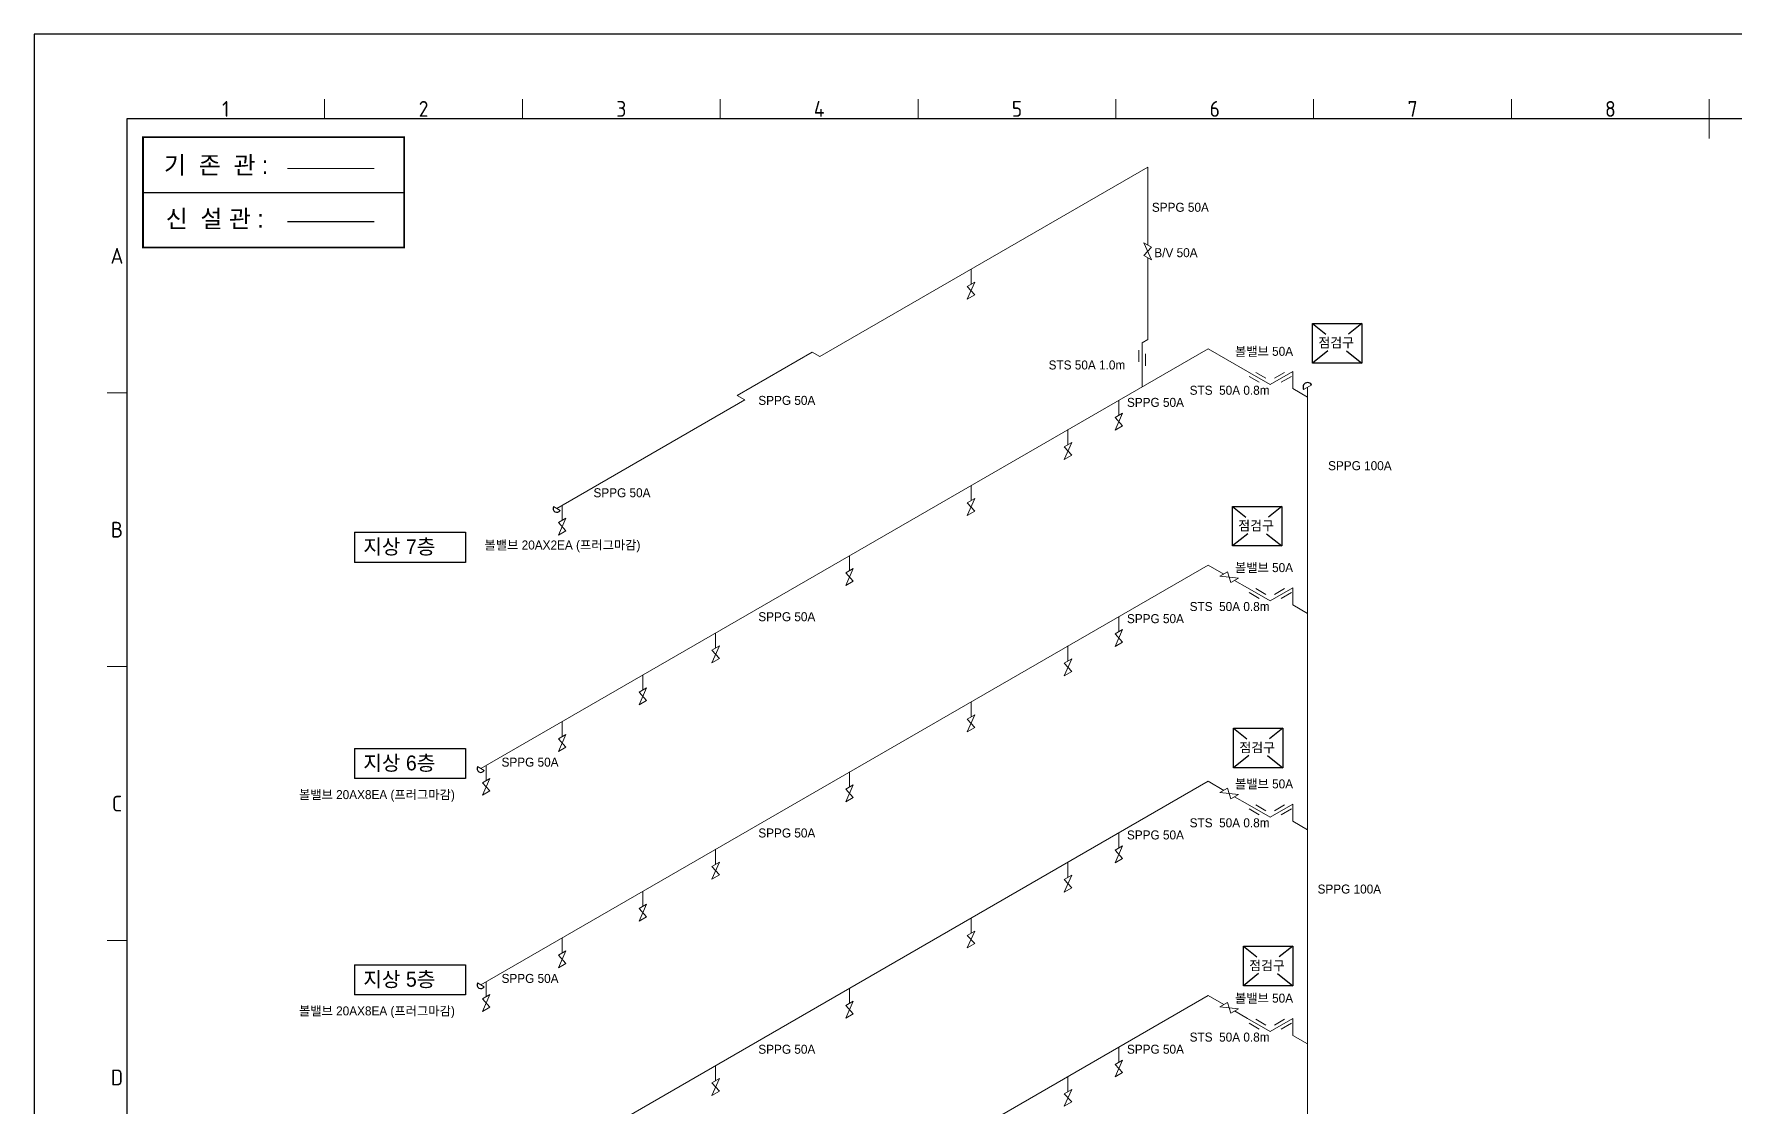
# Model space of a CAD drawing. Header units: millimetres. Extents: x 16332047 to 33387680, y -14835522 to -7015081.
# Drawn here: x 16674448 to 16717093, y -7653263 to -7626358 of the extents above; entities that cross this region are included whole.
import ezdxf
from ezdxf.enums import TextEntityAlignment as Align

# ---------------------------------------------------------------- set-up
doc = ezdxf.new("R2010")
doc.units = ezdxf.units.MM
doc.header["$LTSCALE"] = 300
doc.header["$MEASUREMENT"] = 0
for name, color, linetype in [('3', 3, 'CONTINUOUS'), ('8', 8, 'CONTINUOUS'), ('A-HAT', 5, 'CONTINUOUS'), ('form', 4, 'CONTINUOUS'), ('PIPE-N', 3, 'CONTINUOUS'), ('TITLE', 1, 'CONTINUOUS')]:
    doc.layers.add(name, color=color, linetype=linetype)
for name, color, linetype, lineweight in [('FRAME050', 3, 'CONTINUOUS', 13), ('기존관', 7, 'CONTINUOUS', 9), ('배관', 6, 'CONTINUOUS', 25)]:
    doc.layers.add(name, color=color, linetype=linetype, lineweight=lineweight)
doc.styles.add('GHD', font='')
doc.styles.add('ISOCP', font='isocp.shx', dxfattribs={"width": 1.1, "oblique": 30, "bigfont": 'whgtxt.shx'})
doc.styles.add('M', font='')
doc.styles.get('GHD').set_extended_font_data('Dotum')
doc.styles.get('M').set_extended_font_data('Dotum')

msp = doc.modelspace()

# ---------------------------------------------------------------- linework, layer by layer
at = {"layer": '8'}
msp.add_lwpolyline([(16674448, -7685758), (16758448, -7685758), (16758448, -7626358), (16674448, -7626358)], close=True, dxfattribs=at)
at = {"layer": 'A-HAT', "color": 1}
for p, q in [((16676776, -7628484), (16676776, -7683431)), ((16756121, -7628484), (16676776, -7628484))]:
    msp.add_line(p, q, dxfattribs=at)
at = {"layer": 'A-HAT', "color": 7}
for p, q in [((16706503, -7634608), (16706503, -7633613)), ((16706503, -7633613), (16706839, -7633884)), ((16707740, -7633613), (16707403, -7633884)), ((16706886, -7634300), (16706503, -7634608)), ((16707357, -7634300), (16707740, -7634608)), ((16704494, -7639196), (16704494, -7638202)), ((16704494, -7638202), (16704830, -7638472)), ((16705730, -7638202), (16705394, -7638472)), ((16704877, -7638888), (16704494, -7639196)), ((16705347, -7638888), (16705730, -7639196)), ((16704522, -7644759), (16704522, -7643765)), ((16704522, -7643765), (16704858, -7644035)), ((16705758, -7643765), (16705422, -7644035)), ((16704905, -7644451), (16704522, -7644759)), ((16705375, -7644451), (16705758, -7644759)), ((16704767, -7650224), (16704767, -7649230)), ((16704767, -7649230), (16705103, -7649500)), ((16706004, -7649230), (16705667, -7649500)), ((16705150, -7649916), (16704767, -7650224)), ((16705621, -7649916), (16706004, -7650224))]:
    msp.add_line(p, q, dxfattribs=at)
for points in [[(16706503, -7633613), (16707740, -7633613), (16707740, -7634608), (16706503, -7634608)], [(16704494, -7638202), (16705730, -7638202), (16705730, -7639196), (16704494, -7639196)], [(16704522, -7643765), (16705758, -7643765), (16705758, -7644759), (16704522, -7644759)], [(16704767, -7649230), (16706004, -7649230), (16706004, -7650224), (16704767, -7650224)]]:
    msp.add_lwpolyline(points, close=True, dxfattribs=at)
at = {"layer": 'form', "color": 2}
msp.add_line((16677178, -7630329), (16683729, -7630329), dxfattribs=at)
at = {"layer": 'form'}
msp.add_line((16677178, -7630329), (16683729, -7630329), dxfattribs=at)
at = {"layer": 'form', "color": 2, "const_width": 47.5}
msp.add_lwpolyline([(16683729, -7628945), (16677178, -7628945), (16677178, -7631712), (16683729, -7631712), (16683729, -7628945)], dxfattribs=at)
at = {"layer": 'FRAME050'}
for p, q in [((16681735, -7628484), (16681735, -7627989)), ((16686694, -7628484), (16686694, -7627989)), ((16691653, -7628484), (16691653, -7627989)), ((16696612, -7628484), (16696612, -7627989)), ((16701571, -7628484), (16701571, -7627989)), ((16706530, -7628484), (16706530, -7627989)), ((16711489, -7628484), (16711489, -7627989)), ((16716448, -7628980), (16716448, -7627989)), ((16676280, -7635353), (16676776, -7635353)), ((16676280, -7642221), (16676776, -7642221)), ((16676280, -7649089), (16676776, -7649089))]:
    msp.add_line(p, q, dxfattribs=at)
at = {"layer": 'PIPE-N', "color": 7, "lineweight": 13}
for p, q in [((16702370, -7629701), (16694151, -7634447)), ((16702370, -7629701), (16702370, -7631652)), ((16702276, -7631598), (16702464, -7631706)), ((16702464, -7632022), (16702276, -7631598)), ((16702464, -7631706), (16702276, -7631914)), ((16702276, -7631914), (16702464, -7632022)), ((16702370, -7631968), (16702370, -7634020)), ((16697940, -7632259), (16697940, -7632636)), ((16698034, -7632582), (16697846, -7632690)), ((16697846, -7633006), (16698034, -7632582)), ((16697846, -7632690), (16698034, -7632898)), ((16698034, -7632898), (16697846, -7633006)), ((16702370, -7634020), (16702229, -7634101)), ((16702229, -7635206), (16702229, -7634101)), ((16703883, -7634251), (16685652, -7644777)), ((16693957, -7634335), (16692077, -7635421)), ((16694151, -7634447), (16693957, -7634335)), ((16702144, -7634282), (16702144, -7634577)), ((16702315, -7634381), (16702315, -7634676)), ((16704875, -7634824), (16703883, -7634251)), ((16704875, -7634824), (16705441, -7635150)), ((16705164, -7635089), (16704909, -7634942)), ((16705335, -7634990), (16705080, -7634843)), ((16706007, -7634824), (16705441, -7635150)), ((16705547, -7634990), (16705802, -7634843)), ((16705718, -7635089), (16705973, -7634942)), ((16706007, -7634824), (16706007, -7635248)), ((16692270, -7635532), (16692077, -7635421)), ((16706379, -7635464), (16706007, -7635248)), ((16706279, -7635271), (16706480, -7635155)), ((16706379, -7655050), (16706379, -7635213)), ((16692270, -7635532), (16687557, -7638254)), ((16701738, -7635866), (16701550, -7635975)), ((16701550, -7636291), (16701738, -7635866)), ((16701644, -7635544), (16701644, -7635921)), ((16700370, -7636279), (16700370, -7636656)), ((16701550, -7635975), (16701738, -7636182)), ((16701738, -7636182), (16701550, -7636291)), ((16700464, -7636602), (16700276, -7636711)), ((16700276, -7637027), (16700464, -7636602)), ((16700276, -7636711), (16700464, -7636918)), ((16700464, -7636918), (16700276, -7637027)), ((16698034, -7638005), (16697846, -7638113)), ((16697846, -7638429), (16698034, -7638005)), ((16697940, -7637682), (16697940, -7638059)), ((16687473, -7638205), (16687640, -7638302)), ((16687690, -7638177), (16687690, -7638554)), ((16697846, -7638113), (16698034, -7638321)), ((16698034, -7638321), (16697846, -7638429)), ((16687784, -7638499), (16687596, -7638608)), ((16687596, -7638924), (16687784, -7638499)), ((16687596, -7638608), (16687784, -7638815)), ((16687784, -7638815), (16687596, -7638924)), ((16703883, -7639674), (16685652, -7650200)), ((16694895, -7639440), (16694895, -7639817)), ((16704275, -7639900), (16703883, -7639674)), ((16694989, -7639763), (16694801, -7639872)), ((16694801, -7640188), (16694989, -7639763)), ((16694801, -7639872), (16694989, -7640079)), ((16694989, -7640079), (16694801, -7640188)), ((16704369, -7639846), (16704181, -7639955)), ((16704181, -7639955), (16704643, -7640004)), ((16704455, -7640113), (16704369, -7639846)), ((16704643, -7640004), (16704455, -7640113)), ((16704875, -7640247), (16704549, -7640058)), ((16704875, -7640247), (16705441, -7640574)), ((16705164, -7640513), (16704909, -7640365)), ((16705335, -7640414), (16705080, -7640266)), ((16706007, -7640247), (16705441, -7640574)), ((16705547, -7640414), (16705802, -7640266)), ((16705718, -7640513), (16705973, -7640365)), ((16706007, -7640247), (16706007, -7640672)), ((16701644, -7640967), (16701644, -7641344)), ((16706379, -7640887), (16706007, -7640672)), ((16691537, -7641379), (16691537, -7641756)), ((16701738, -7641290), (16701550, -7641398)), ((16701550, -7641714), (16701738, -7641290)), ((16701550, -7641398), (16701738, -7641606)), ((16691631, -7641702), (16691443, -7641810)), ((16691443, -7642126), (16691631, -7641702)), ((16691443, -7641810), (16691631, -7642018)), ((16700370, -7641702), (16700370, -7642080)), ((16701738, -7641606), (16701550, -7641714)), ((16691631, -7642018), (16691443, -7642126)), ((16700464, -7642025), (16700276, -7642134)), ((16700276, -7642450), (16700464, -7642025)), ((16700276, -7642134), (16700464, -7642341)), ((16689712, -7642433), (16689712, -7642810)), ((16700464, -7642341), (16700276, -7642450)), ((16689806, -7642756), (16689618, -7642864)), ((16689618, -7643180), (16689806, -7642756)), ((16689618, -7642864), (16689806, -7643072)), ((16689806, -7643072), (16689618, -7643180)), ((16697940, -7643105), (16697940, -7643482)), ((16698034, -7643428), (16697846, -7643537)), ((16697846, -7643853), (16698034, -7643428)), ((16697846, -7643537), (16698034, -7643744)), ((16687784, -7643923), (16687596, -7644031)), ((16687596, -7644347), (16687784, -7643923)), ((16687690, -7643600), (16687690, -7643977)), ((16698034, -7643744), (16697846, -7643853)), ((16687596, -7644031), (16687784, -7644239)), ((16687784, -7644239), (16687596, -7644347)), ((16685568, -7644729), (16685735, -7644825)), ((16685785, -7644700), (16685785, -7645077)), ((16703883, -7645097), (16685652, -7655623)), ((16685879, -7645023), (16685691, -7645131)), ((16685691, -7645447), (16685879, -7645023)), ((16685691, -7645131), (16685879, -7645339)), ((16694989, -7645186), (16694801, -7645295)), ((16694801, -7645611), (16694989, -7645186)), ((16694895, -7644863), (16694895, -7645241)), ((16704275, -7645324), (16703883, -7645097)), ((16704369, -7645269), (16704181, -7645378)), ((16704455, -7645536), (16704369, -7645269)), ((16685879, -7645339), (16685691, -7645447)), ((16694801, -7645295), (16694989, -7645502)), ((16694989, -7645502), (16694801, -7645611)), ((16704181, -7645378), (16704643, -7645427)), ((16704643, -7645427), (16704455, -7645536)), ((16704875, -7645670), (16704549, -7645482)), ((16704875, -7645670), (16705441, -7645997)), ((16705335, -7645837), (16705080, -7645689)), ((16706007, -7645670), (16705441, -7645997)), ((16705547, -7645837), (16705802, -7645689)), ((16706007, -7645670), (16706007, -7646095)), ((16705164, -7645936), (16704909, -7645788)), ((16705718, -7645936), (16705973, -7645788)), ((16706379, -7646310), (16706007, -7646095)), ((16701644, -7646390), (16701644, -7646767)), ((16691537, -7646802), (16691537, -7647179)), ((16701738, -7646713), (16701550, -7646821)), ((16701550, -7647137), (16701738, -7646713)), ((16701550, -7646821), (16701738, -7647029)), ((16691631, -7647125), (16691443, -7647234)), ((16691443, -7647550), (16691631, -7647125)), ((16691443, -7647234), (16691631, -7647441)), ((16700370, -7647126), (16700370, -7647503)), ((16701738, -7647029), (16701550, -7647137)), ((16691631, -7647441), (16691443, -7647550)), ((16700464, -7647449), (16700276, -7647557)), ((16700276, -7647873), (16700464, -7647449)), ((16700276, -7647557), (16700464, -7647765)), ((16700464, -7647765), (16700276, -7647873)), ((16689806, -7648179), (16689618, -7648287)), ((16689618, -7648603), (16689806, -7648179)), ((16689712, -7647856), (16689712, -7648233)), ((16689618, -7648287), (16689806, -7648495)), ((16689806, -7648495), (16689618, -7648603)), ((16697940, -7648528), (16697940, -7648906)), ((16687690, -7649023), (16687690, -7649400)), ((16698034, -7648851), (16697846, -7648960)), ((16697846, -7649276), (16698034, -7648851)), ((16697846, -7648960), (16698034, -7649167)), ((16687784, -7649346), (16687596, -7649454)), ((16687596, -7649770), (16687784, -7649346)), ((16687596, -7649454), (16687784, -7649662)), ((16698034, -7649167), (16697846, -7649276)), ((16687784, -7649662), (16687596, -7649770)), ((16685568, -7650152), (16685735, -7650248)), ((16685785, -7650123), (16685785, -7650500)), ((16694895, -7650287), (16694895, -7650664)), ((16703883, -7650470), (16685652, -7660996)), ((16685879, -7650446), (16685691, -7650554)), ((16685691, -7650870), (16685879, -7650446)), ((16685691, -7650554), (16685879, -7650762)), ((16685879, -7650762), (16685691, -7650870)), ((16694989, -7650610), (16694801, -7650718)), ((16694801, -7651034), (16694989, -7650610)), ((16694801, -7650718), (16694989, -7650926)), ((16704275, -7650697), (16703883, -7650470)), ((16704369, -7650642), (16704181, -7650751)), ((16704181, -7650751), (16704643, -7650800)), ((16704455, -7650909), (16704369, -7650642)), ((16704643, -7650800), (16704455, -7650909)), ((16694989, -7650926), (16694801, -7651034)), ((16704875, -7651043), (16704549, -7650855)), ((16704875, -7651043), (16705441, -7651370)), ((16705164, -7651309), (16704909, -7651161)), ((16705335, -7651210), (16705080, -7651062)), ((16706007, -7651043), (16705441, -7651370)), ((16705547, -7651210), (16705802, -7651062)), ((16705718, -7651309), (16705973, -7651161)), ((16706007, -7651043), (16706007, -7651468)), ((16706379, -7651683), (16706007, -7651468)), ((16701738, -7652086), (16701550, -7652194)), ((16701550, -7652510), (16701738, -7652086)), ((16701644, -7651763), (16701644, -7652140)), ((16691537, -7652226), (16691537, -7652603)), ((16700370, -7652499), (16700370, -7652876)), ((16701550, -7652194), (16701738, -7652402)), ((16701738, -7652402), (16701550, -7652510)), ((16691631, -7652548), (16691443, -7652657)), ((16691443, -7652973), (16691631, -7652548)), ((16691443, -7652657), (16691631, -7652864)), ((16691631, -7652864), (16691443, -7652973)), ((16700464, -7652822), (16700276, -7652930)), ((16700276, -7653246), (16700464, -7652822)), ((16700276, -7652930), (16700464, -7653137)), ((16700464, -7653137), (16700276, -7653246))]:
    msp.add_line(p, q, dxfattribs=at)
at = {"layer": 'PIPE-N', "color": 7}
for p, q in [((16682485, -7638851), (16685268, -7638851)), ((16682485, -7638851), (16685268, -7638851)), ((16682485, -7638851), (16682485, -7639607)), ((16685268, -7638851), (16685268, -7639607)), ((16685268, -7639607), (16682485, -7639607)), ((16685268, -7639607), (16682485, -7639607)), ((16682485, -7644274), (16685268, -7644274)), ((16682485, -7644274), (16685268, -7644274)), ((16682485, -7644274), (16682485, -7645030)), ((16685268, -7644274), (16685268, -7645030)), ((16685268, -7645030), (16682485, -7645030)), ((16685268, -7645030), (16682485, -7645030)), ((16682485, -7649697), (16685268, -7649697)), ((16682485, -7649697), (16685268, -7649697)), ((16682485, -7649697), (16682485, -7650453)), ((16685268, -7649697), (16685268, -7650453)), ((16685268, -7650453), (16682485, -7650453)), ((16685268, -7650453), (16682485, -7650453))]:
    msp.add_line(p, q, dxfattribs=at)
for centre, radius, start, end in [((16706379, -7635213), 116, 30, 210), ((16687557, -7638254), 96.5, 150, 330), ((16685652, -7644777), 96.5, 150, 330), ((16685652, -7650200), 96.5, 150, 330)]:
    msp.add_arc(centre, radius, start, end, dxfattribs=at)
at = {"layer": '기존관'}
msp.add_line((16680804, -7629733), (16682977, -7629733), dxfattribs=at)
at = {"layer": '배관'}
msp.add_line((16680804, -7631056), (16682977, -7631056), dxfattribs=at)

# ---------------------------------------------------------------- texts
at = {"layer": '3', "color": 7, "lineweight": 13, "style": 'GHD'}
for s, height, p in [('SPPG 50A', 225.8, (16702474, -7630816)), ('B/V 50A', 225.8, (16702536, -7631954)), ('볼밸브 50A', 225.8, (16704556, -7634428)), ('점검구', 237.1, (16706649, -7634216)), ('STS 50A 1.0m', 225.82, (16699885, -7634770)), ('SPPG 50A', 225.8, (16692607, -7635658)), ('STS  50A 0.8m', 225.82, (16703421, -7635404)), ('SPPG 50A', 225.8, (16701849, -7635708)), ('SPPG 100A', 225.8, (16706892, -7637295)), ('SPPG 50A', 225.8, (16688475, -7637974)), ('점검구', 237.1, (16704640, -7638805)), ('볼밸브 20AX2EA (프러그마감)', 225.82, (16685742, -7639284)), ('볼밸브 50A', 225.8, (16704556, -7639851)), ('SPPG 50A', 225.8, (16692607, -7641082)), ('SPPG 50A', 225.8, (16701849, -7641131)), ('STS  50A 0.8m', 225.82, (16703421, -7640827)), ('점검구', 237.1, (16704668, -7644368)), ('SPPG 50A', 225.8, (16686170, -7644729)), ('볼밸브 50A', 225.8, (16704556, -7645274)), ('볼밸브 20AX8EA (프러그마감)', 225.82, (16681090, -7645543)), ('STS  50A 0.8m', 225.82, (16703421, -7646250)), ('SPPG 50A', 225.8, (16692607, -7646505)), ('SPPG 50A', 225.8, (16701849, -7646554)), ('SPPG 100A', 225.8, (16706628, -7647911)), ('SPPG 50A', 225.8, (16686170, -7650152)), ('점검구', 237.1, (16704913, -7649833)), ('볼밸브 50A', 225.8, (16704556, -7650647)), ('볼밸브 20AX8EA (프러그마감)', 225.82, (16681090, -7650966)), ('STS  50A 0.8m', 225.82, (16703421, -7651623)), ('SPPG 50A', 225.8, (16692607, -7651928)), ('SPPG 50A', 225.8, (16701849, -7651927))]:
    msp.add_text(s, height=height, dxfattribs=at).set_placement(p)
at = {"layer": '3', "color": 7, "style": 'GHD'}
for s, p in [('지상 7층', (16682703, -7639399)), ('지상 6층', (16682703, -7644822)), ('지상 5층', (16682703, -7650246))]:
    msp.add_text(s, height=372.3, dxfattribs=at).set_placement(p)
at = {"layer": 'FRAME050', "style": 'ISOCP'}
for s, p in [('1', (16679255, -7628236)), ('2', (16684215, -7628236)), ('3', (16689174, -7628236)), ('4', (16694133, -7628236)), ('5', (16699092, -7628236)), ('6', (16704051, -7628236)), ('7', (16709010, -7628236)), ('8', (16713969, -7628236)), ('A', (16676528, -7631919)), ('B', (16676528, -7638787)), ('C', (16676528, -7645655)), ('D', (16676528, -7652523))]:
    msp.add_text(s, height=397, dxfattribs=at).set_placement(p, align=Align.MIDDLE)
at = {"layer": 'TITLE', "style": 'M'}
for s, p in [('기  존  관 :', (16679013, -7629866)), ('신  설 관 :', (16678977, -7631211))]:
    msp.add_text(s, height=439.9, dxfattribs=at).set_placement(p, align=Align.CENTER)

doc.saveas('drawing.dxf')
